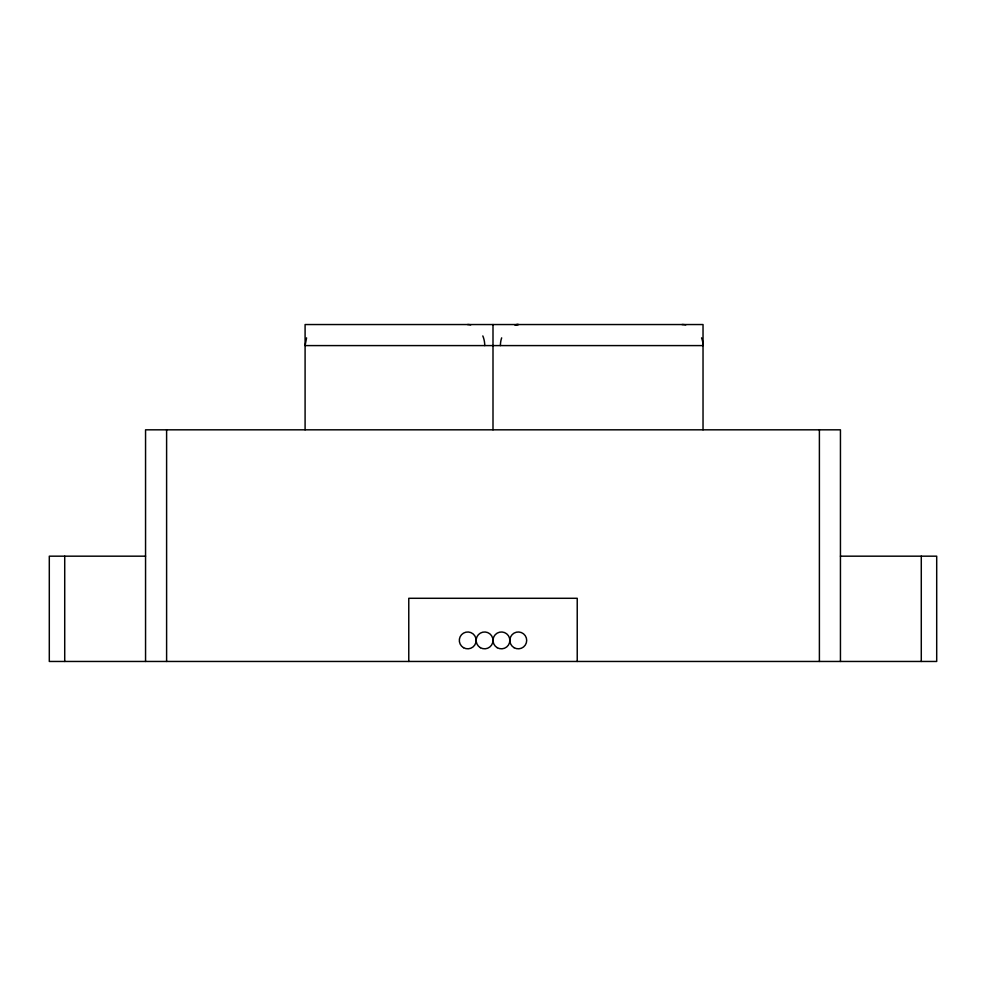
<?xml version="1.0" encoding="UTF-8"?>
<svg xmlns="http://www.w3.org/2000/svg" width="986" height="986" viewBox="0 0 986 986"><rect width="100%" height="100%" fill="white"/><g stroke="black" fill="none" stroke-linecap="round" stroke-linejoin="round"><path stroke-width="1.48" d="M306.572 337.853L305.093 345.593L703.03 345.593A21.063 21.063 0 0 0 701.551 337.853M145.558 556.178L49.3 556.178L49.3 661.458L936.7 661.458L936.7 556.178L840.442 556.178M921.281 556.178L921.281 661.458M840.442 661.458L840.442 429.822L145.558 429.822L145.558 661.458M819.391 429.822L819.391 661.458M703.03 429.822L703.03 324.542L305.093 324.542L305.093 429.822M577.229 661.458L577.229 598.292L408.771 598.292L408.771 661.458M493 324.542L493 429.822M166.609 429.822L166.609 661.458M64.719 556.178L64.719 661.458M467.574 324.542A21.063 17.169 -90 0 1 470.704 324.887M482.82 335.93A21.063 17.169 -90 0 1 484.742 345.593M500.407 345.593A21.063 17.908 90 0 1 501.664 337.853M681.967 324.542A21.063 21.063 0 0 1 685.8 324.887M518.316 324.542A21.063 17.908 90 0 0 515.062 324.887A21.063 17.908 -90 0 1 518.316 324.542M463.519 647.691A8.418 8.418 0 0 0 476.152 640.407A8.418 8.418 0 0 0 463.519 633.111A8.418 8.418 0 0 0 463.519 647.691M480.367 647.691A8.418 8.418 0 0 0 493 640.407A8.418 8.418 0 0 0 480.367 633.111A8.418 8.418 0 0 0 480.367 647.691M497.215 647.691A8.418 8.418 0 0 0 509.848 640.407A8.418 8.418 0 0 0 497.215 633.111A8.418 8.418 0 0 0 497.215 647.691M514.063 647.691A8.418 8.418 0 0 0 526.697 640.407A8.418 8.418 0 0 0 514.063 633.111A8.418 8.418 0 0 0 514.063 647.691"/></g></svg>
